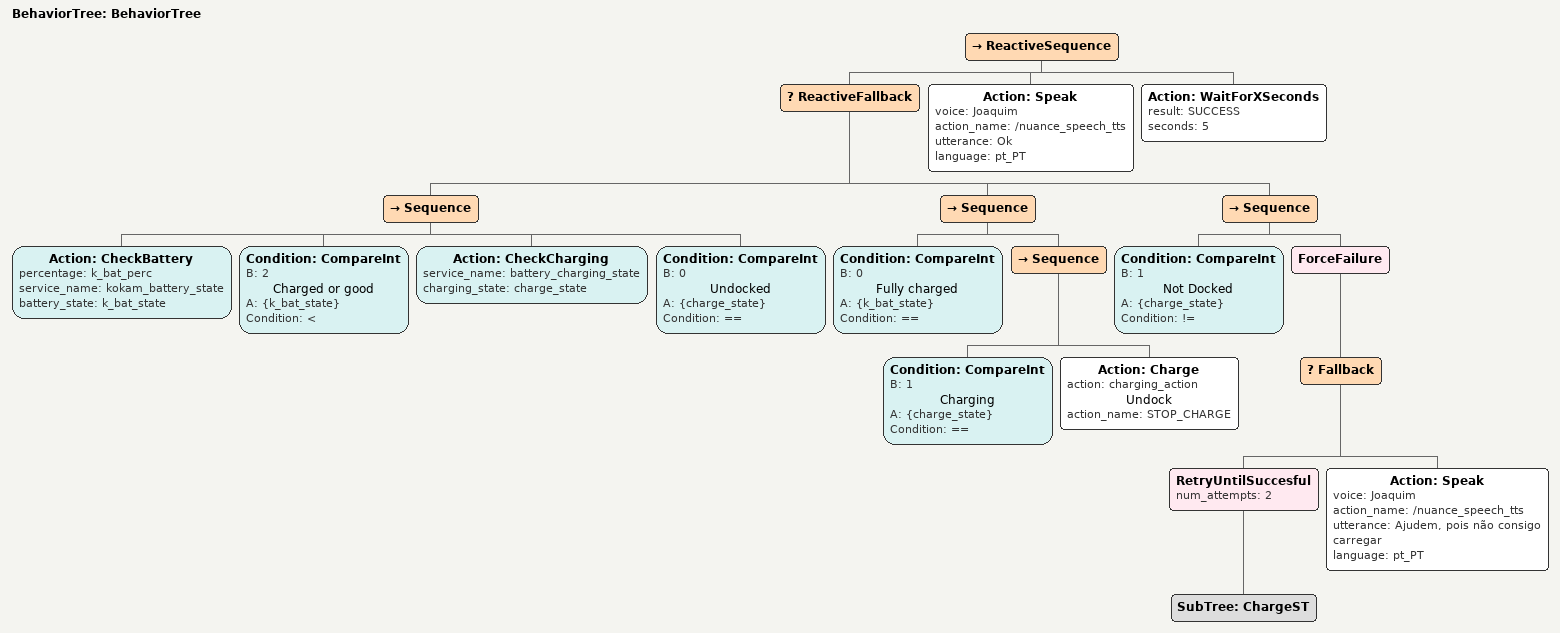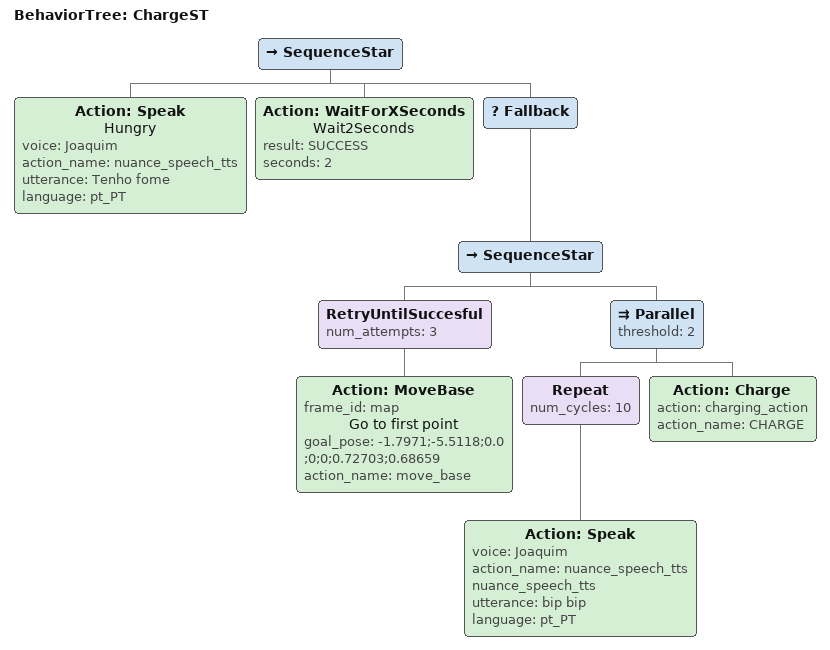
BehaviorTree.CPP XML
<root main_tree_to_execute="BehaviorTree">
    <BehaviorTree ID="BehaviorTree">
        <ReactiveSequence>
            <ReactiveFallback>
                <Sequence>
                    <Action ID="CheckBattery" percentage="k_bat_perc" service_name="kokam_battery_state" battery_state="k_bat_state"/>
                    <Condition B="2" ID="CompareInt" name="Charged or good" A="{k_bat_state}" Condition="&lt;"/>
                    <Action ID="CheckCharging" service_name="battery_charging_state" charging_state="charge_state"/>
                    <Condition B="0" ID="CompareInt" name="Undocked" A="{charge_state}" Condition="=="/>
                </Sequence>
                <Sequence>
                    <Condition B="0" ID="CompareInt" name="Fully charged" A="{k_bat_state}" Condition="=="/>
                    <Sequence>
                        <Condition B="1" ID="CompareInt" name="Charging" A="{charge_state}" Condition="=="/>
                        <Action action="charging_action" ID="Charge" name="Undock" action_name="STOP_CHARGE"/>
                    </Sequence>
                </Sequence>
                <Sequence>
                    <Condition B="1" ID="CompareInt" name="Not Docked" A="{charge_state}" Condition="!="/>
                    <ForceFailure>
                        <Fallback>
                            <RetryUntilSuccesful num_attempts="2">
                                <SubTree ID="ChargeST"/>
                            </RetryUntilSuccesful>
                            <Action ID="Speak" voice="Joaquim" action_name="/nuance_speech_tts" utterance="Ajudem, pois não consigo carregar" language="pt_PT"/>
                        </Fallback>
                    </ForceFailure>
                </Sequence>
            </ReactiveFallback>
            <Action ID="Speak" voice="Joaquim" action_name="/nuance_speech_tts" utterance="Ok" language="pt_PT"/>
            <Action ID="WaitForXSeconds" result="SUCCESS" seconds="5"/>
        </ReactiveSequence>
    </BehaviorTree>
    <BehaviorTree ID="ChargeST">
        <SequenceStar>
            <Action ID="Speak" name="Hungry" voice="Joaquim" action_name="nuance_speech_tts" utterance="Tenho fome" language="pt_PT"/>
            <Action ID="WaitForXSeconds" name="Wait2Seconds" result="SUCCESS" seconds="2"/>
            <Fallback>
                <SequenceStar>
                    <RetryUntilSuccesful num_attempts="3">
                        <Action frame_id="map" ID="MoveBase" name="Go to first point" goal_pose="-1.7971;-5.5118;0.0;0;0;0.72703;0.68659" action_name="move_base"/>
                    </RetryUntilSuccesful>
                    <Parallel threshold="2">
                        <Repeat num_cycles="10">
                            <Action ID="Speak" voice="Joaquim" action_name="nuance_speech_ttsnuance_speech_tts" utterance="bip bip" language="pt_PT"/>
                        </Repeat>
                        <Action action="charging_action" ID="Charge" action_name="CHARGE"/>
                    </Parallel>
                </SequenceStar>
            </Fallback>
        </SequenceStar>
    </BehaviorTree>
</root>
